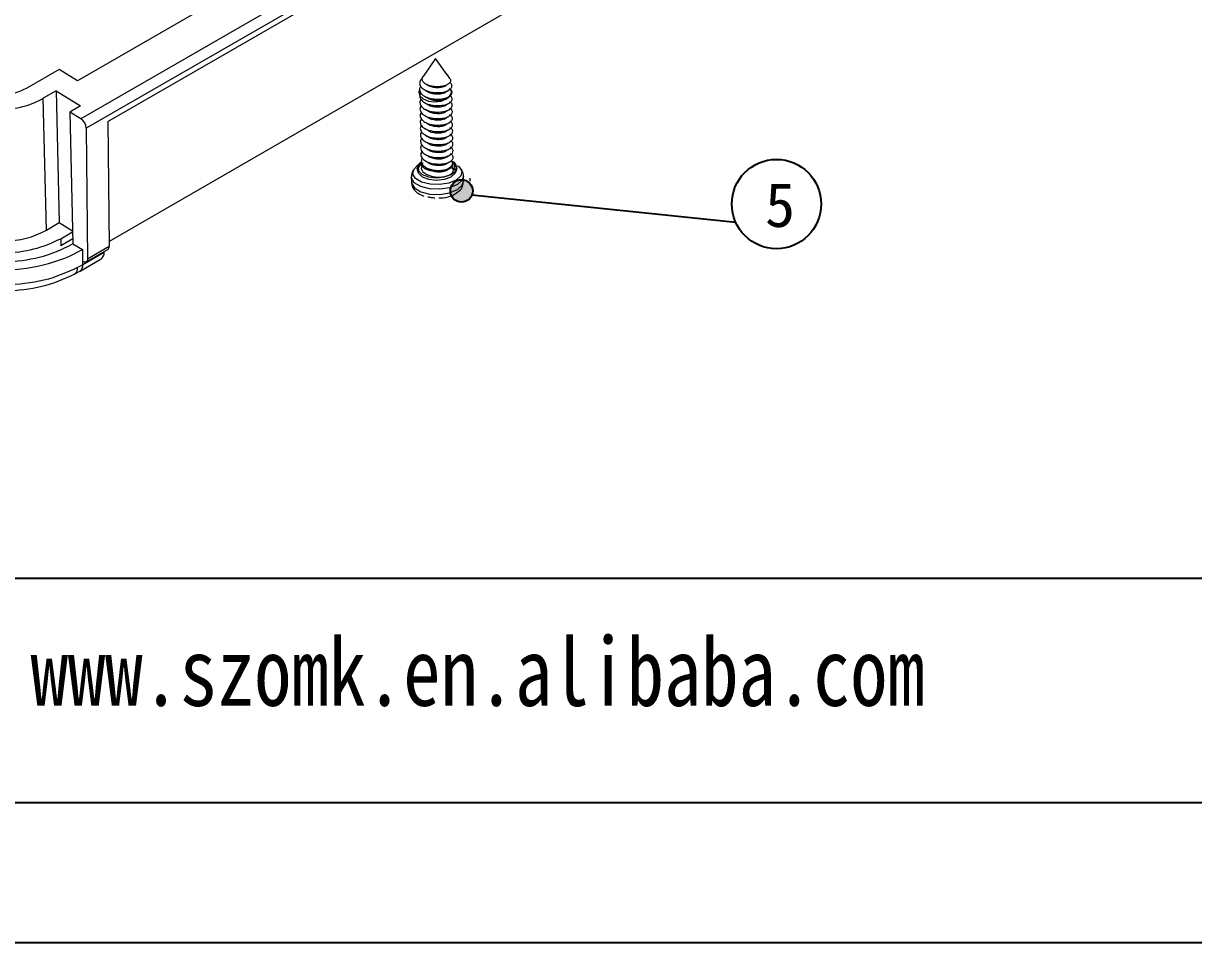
# Model space of a CAD drawing. Header units: inches. Extents: x 1153 to 3519, y 573 to 968.
# Drawn here: x 1277.5 to 1356.1, y 573 to 634.7 of the extents above; entities that cross this region are included whole.
import ezdxf

# ---------------------------------------------------------------- set-up
doc = ezdxf.new("R2010")
doc.units = ezdxf.units.IN
doc.layers.add('文字', color=81, linetype='Continuous')
doc.styles.get("Standard").update_dxf_attribs({"font": 'txt', "bigfont": 'gbcbig.shx'})
doc.styles.add('宋体', font='', dxfattribs={"width": 0.8, "height": 3.5})
doc.styles.get('宋体').set_extended_font_data('SimSun')

msp = doc.modelspace()

# ---------------------------------------------------------------- hatches: boundary and pattern name
h = msp.add_hatch(color=256)
h.dxf.hatch_style = 1
h.set_gradient(color1=(0, 255, 255), color2=(20, 255, 255), one_color=1, tint=0.54)
h.paths.add_polyline_path([(1307.692, 623.457, 1), (1306.192, 623.457, 1)])

# ---------------------------------------------------------------- linework, layer by layer
at = {"color": 7, "linetype": 'Continuous', "lineweight": 15}
for p, q in [((1310.493, 647.802), (1281.152, 630.85)), ((1314.789, 647.593), (1281.38, 628.291)), ((1315.142, 646.973), (1281.734, 627.671)), ((1283.19, 628.111), (1313.694, 645.735)), ((1312.073, 636.696), (1283.269, 620.054)), ((1305.184, 632.359), (1304.361, 631.139)), ((1305.979, 631.264), (1305.184, 632.359)), ((1279.916, 631.606), (1277.748, 630.354)), ((1281.152, 630.85), (1279.916, 631.606)), ((1305.979, 631.264), (1306.013, 631.186)), ((1306.158, 631.016), (1305.991, 631.246)), ((1304.565, 630.621), (1304.646, 630.571)), ((1279.708, 630.178), (1278.847, 629.681)), ((1279.064, 620.832), (1278.847, 629.681)), ((1279.708, 630.178), (1281.348, 629.174)), ((1279.708, 630.178), (1279.925, 621.329)), ((1281.348, 629.174), (1280.622, 628.755)), ((1281.38, 628.291), (1280.622, 628.755)), ((1280.622, 628.755), (1280.839, 619.906)), ((1283.19, 628.111), (1283.272, 619.742)), ((1281.734, 627.671), (1281.819, 618.903)), ((1304.225, 625.326), (1303.943, 625.115)), ((1306.268, 625.479), (1306.326, 625.443)), ((1306.276, 625.043), (1306.472, 624.921)), ((1306.326, 625.397), (1306.326, 625.443)), ((1306.465, 625.299), (1306.327, 625.396)), ((1306.466, 625.27), (1306.465, 625.299)), ((1306.472, 624.921), (1306.466, 625.27)), ((1306.612, 625.043), (1306.466, 625.27)), ((1303.571, 624.394), (1303.577, 624.045)), ((1306.539, 624.824), (1306.472, 624.921)), ((1307.076, 624.105), (1307.07, 624.454)), ((1307.52, 624.121), (1307.515, 624.31)), ((1279.064, 620.832), (1279.925, 621.329)), ((1279.925, 621.329), (1280.817, 620.783)), ((1280.017, 620.249), (1280.819, 620.712)), ((1280.017, 620.249), (1280.029, 619.766)), ((1280.831, 620.229), (1280.029, 619.766)), ((1280.839, 619.906), (1280.705, 619.828)), ((1280.839, 619.906), (1281.471, 619.519)), ((1281.471, 619.519), (1281.479, 618.721)), ((1281.725, 618.687), (1283.178, 619.526)), ((1281.819, 618.903), (1283.272, 619.742)), ((1281.316, 618.07), (1282.747, 618.897)), ((1281.479, 618.721), (1281.485, 618.718)), ((1282.934, 619.328), (1281.503, 618.502)), ((1282.934, 619.328), (1282.933, 619.385)), ((1281.013, 617.904), (1281.347, 618.091)), ((1281.503, 618.502), (1281.153, 618.306))]:
    msp.add_line(p, q, dxfattribs=at)
at = {"color": 4}
msp.add_line((1307.642, 623.188), (1325.359, 621.354), dxfattribs=at)
at = {"color": 8, "linetype": 'Continuous', "lineweight": 15}
msp.add_line((1281.503, 618.502), (1281.498, 618.71), dxfattribs=at)
for p, q in [((1363.602, 597.412), (1167.368, 597.412)), ((1167.368, 582.363), (1702.213, 582.363)), ((1152.911, 572.957), (1711.619, 572.957)), ((1152.911, 572.957), (1411.572, 572.957))]:
    msp.add_line(p, q)
at = {"color": 7, "linetype": 'Continuous', "lineweight": 15, "flags": 128}
for points in [[(1304.108, 630.248), (1304.073, 630.102), (1304.145, 629.851), (1304.374, 629.639)], [(1304.374, 629.639), (1304.724, 629.498), (1305.142, 629.448), (1305.565, 629.497), (1305.928, 629.638), (1306.177, 629.85), (1306.272, 630.1), (1306.225, 630.307)], [(1306.891, 624.466), (1306.584, 624.185), (1306.083, 623.981), (1305.466, 623.883), (1304.826, 623.908), (1304.26, 624.051), (1303.855, 624.291), (1303.673, 624.59), (1303.741, 624.905), (1303.943, 625.115)], [(1304.225, 625.326), (1304.213, 625.317), (1304.021, 625.066), (1304.053, 624.801), (1304.303, 624.569), (1304.727, 624.408), (1305.252, 624.348), (1305.788, 624.399), (1306.241, 624.551), (1306.532, 624.779), (1306.612, 625.043), (1306.612, 625.043)], [(1304.301, 625.675), (1304.267, 625.64), (1304.221, 625.4), (1304.342, 625.178), (1304.606, 624.994), (1304.986, 624.87), (1305.399, 624.828), (1305.81, 624.865), (1306.143, 624.973), (1306.341, 625.128), (1306.387, 625.31), (1306.268, 625.479), (1306.268, 625.479)], [(1306.674, 625.162), (1306.776, 625.08), (1306.959, 624.78), (1306.891, 624.466)], [(1303.577, 624.045), (1303.584, 623.974), (1303.777, 623.656), (1304.207, 623.402), (1304.807, 623.25), (1305.486, 623.224), (1306.14, 623.327), (1306.671, 623.545), (1306.997, 623.842), (1307.076, 624.105)], [(1281.819, 618.903), (1281.813, 618.83), (1281.795, 618.768), (1281.764, 618.719), (1281.723, 618.686), (1281.673, 618.668), (1281.615, 618.668), (1281.551, 618.685), (1281.485, 618.718)], [(1280.955, 617.872), (1280.987, 617.887), (1281.013, 617.904)], [(1281.282, 618.053), (1281.314, 618.069), (1281.316, 618.07)]]:
    msp.add_lwpolyline(points, dxfattribs=at)
at = {"color": 8, "linetype": 'Continuous', "lineweight": 15, "flags": 128}
for points in [[(1306.398, 625.419), (1306.545, 625.255), (1306.632, 624.952), (1306.517, 624.648), (1306.216, 624.391), (1305.775, 624.22), (1305.262, 624.16), (1304.754, 624.22), (1304.33, 624.392), (1304.053, 624.65), (1303.965, 624.953), (1304.081, 625.256), (1304.185, 625.371)], [(1306.387, 625.434), (1306.387, 625.407), (1306.292, 625.157), (1306.044, 624.945), (1305.68, 624.803), (1305.257, 624.754), (1304.839, 624.804), (1304.489, 624.946), (1304.26, 625.158), (1304.188, 625.38)], [(1304.308, 625.239), (1304.274, 625.204), (1304.229, 624.964), (1304.349, 624.742), (1304.614, 624.558), (1304.994, 624.434), (1305.406, 624.392), (1305.817, 624.429), (1306.15, 624.537), (1306.349, 624.692), (1306.395, 624.874), (1306.276, 625.043), (1306.276, 625.043)], [(1307.07, 624.453), (1306.991, 624.191), (1306.665, 623.893), (1306.134, 623.676), (1305.48, 623.573), (1304.801, 623.599), (1304.201, 623.751), (1303.771, 624.005), (1303.578, 624.323), (1303.571, 624.391)]]:
    msp.add_lwpolyline(points, dxfattribs=at)
at = {"color": 4}
for centre, radius in [((1328.099, 622.576), 3), ((1306.942, 623.457), 0.75)]:
    msp.add_circle(centre, radius, dxfattribs=at)
at = {"color": 7, "linetype": 'Continuous', "lineweight": 15}
for centre, radius, start, end in [((1280.929, 627.622), 0.807, 3.47453, 55.95724), ((1306.191, 624.971), 0.427, 9.72584, 50.11983), ((1283.04, 619.715), 0.234, 306.34402, 6.76784), ((1282.474, 619.271), 0.463, 306.06031, 7.05436)]:
    msp.add_arc(centre, radius, start, end, dxfattribs=at)
at = {"color": 8, "linetype": 'Continuous', "lineweight": 15}
for centre, radius, start, end in [((1280.684, 618.244), 0.473, 314.07299, 7.57665), ((1281.03, 618.45), 0.476, 306.94329, 6.17139)]:
    msp.add_arc(centre, radius, start, end, dxfattribs=at)
at = {"color": 7, "linetype": 'Continuous', "lineweight": 15}
msp.add_ellipse((1275.981, 622.887), major_axis=(7.998, 0.196), ratio=0.593846, start_param=4.670126, end_param=5.454456, dxfattribs=at)
for points, knots in [([(1306.013, 631.186), (1306.013, 631.192), (1306.012, 631.204), (1306.009, 631.224), (1305.993, 631.236), (1305.986, 631.242)], [0, 0, 0, 0, 0.308655, 0.676693, 1, 1, 1, 1]), ([(1304.217, 630.469), (1304.205, 630.458), (1304.122, 630.376), (1304.119, 630.194), (1304.232, 629.967), (1304.509, 629.778), (1304.89, 629.652), (1305.323, 629.611), (1305.741, 629.648), (1306.078, 629.758), (1306.289, 629.924), (1306.327, 630.103), (1306.256, 630.246), (1306.139, 630.299), (1306.114, 630.311)], [0, 0, 0, 0, 0.015427, 0.112987, 0.208036, 0.303087, 0.400648, 0.494328, 0.591036, 0.687744, 0.781424, 0.878983, 0.974033, 1, 1, 1, 1]), ([(1304.152, 630.82), (1304.137, 630.748), (1304.108, 630.606), (1304.239, 630.396), (1304.5, 630.214), (1304.883, 630.088), (1305.316, 630.047), (1305.734, 630.084), (1306.071, 630.194), (1306.281, 630.36), (1306.32, 630.539), (1306.249, 630.682), (1306.131, 630.735), (1306.106, 630.747)], [0, 0, 0, 0, 0.090386, 0.17801, 0.276664, 0.377924, 0.475156, 0.57553, 0.675906, 0.773137, 0.874395, 0.973048, 1, 1, 1, 1]), ([(1304.308, 631.012), (1304.255, 630.96), (1304.193, 630.899), (1304.158, 630.83), (1304.152, 630.82)], [0, 0, 0, 0, 0.8456703, 1, 1, 1, 1]), ([(1306.148, 631.009), (1306.165, 630.991), (1306.225, 630.926), (1306.209, 630.803), (1306.102, 630.66), (1305.888, 630.541), (1305.602, 630.468), (1305.277, 630.446), (1304.951, 630.476), (1304.662, 630.562), (1304.441, 630.69), (1304.314, 630.844), (1304.285, 631.001), (1304.343, 631.095), (1304.368, 631.134)], [0, 0, 0, 0, 0.03755, 0.1311457, 0.2242128, 0.3173153, 0.4081996, 0.4983402, 0.5885161, 0.6766845, 0.7639022, 0.8511501, 0.9366021, 1, 1, 1, 1]), ([(1304.652, 630.575), (1304.664, 630.566), (1304.741, 630.507), (1304.968, 630.44), (1305.283, 630.402), (1305.569, 630.415), (1305.699, 630.461), (1305.749, 630.478)], [0, 0, 0, 0, 0.046431, 0.312204, 0.567304, 0.830738, 1, 1, 1, 1]), ([(1305.738, 630.466), (1305.788, 630.492), (1305.845, 630.523), (1305.907, 630.559), (1305.916, 630.565)], [0, 0, 0, 0, 0.85922, 1, 1, 1, 1]), ([(1277.748, 630.354), (1277.487, 630.233), (1276.966, 629.991), (1275.967, 629.83), (1274.937, 629.855), (1274.231, 629.853), (1273.877, 629.851)], [0, 0, 0, 0, 0.239573, 0.47803, 0.738623, 1, 1, 1, 1]), ([(1275.632, 628.9), (1276.138, 628.929), (1277.15, 628.988), (1278.221, 629.343), (1278.723, 629.614), (1278.847, 629.681)], [0, 0, 0, 0, 0.429257, 0.858513, 1, 1, 1, 1]), ([(1304.226, 630.035), (1304.214, 630.023), (1304.13, 629.941), (1304.126, 629.758), (1304.24, 629.531), (1304.516, 629.342), (1304.897, 629.216), (1305.331, 629.175), (1305.749, 629.212), (1306.086, 629.322), (1306.296, 629.488), (1306.335, 629.667), (1306.264, 629.81), (1306.146, 629.863), (1306.121, 629.875)], [0, 0, 0, 0, 0.016209, 0.113691, 0.208666, 0.303641, 0.401124, 0.49473, 0.591361, 0.687993, 0.781598, 0.879079, 0.974053, 1, 1, 1, 1]), ([(1304.447, 630.262), (1304.482, 630.241), (1304.551, 630.198), (1304.619, 630.156), (1304.653, 630.135)], [0, 0, 0, 0, 0.500085, 1, 1, 1, 1]), ([(1304.454, 629.826), (1304.489, 629.805), (1304.559, 629.762), (1304.627, 629.72), (1304.661, 629.699)], [0, 0, 0, 0, 0.500058, 1, 1, 1, 1]), ([(1304.66, 630.139), (1304.671, 630.13), (1304.748, 630.071), (1304.975, 630.004), (1305.291, 629.966), (1305.576, 629.979), (1305.706, 630.025), (1305.757, 630.043)], [0, 0, 0, 0, 0.046431, 0.3122034, 0.5673033, 0.8307386, 1, 1, 1, 1]), ([(1304.667, 629.703), (1304.679, 629.694), (1304.756, 629.635), (1304.983, 629.568), (1305.298, 629.53), (1305.584, 629.543), (1305.714, 629.589), (1305.764, 629.607)], [0, 0, 0, 0, 0.046431, 0.312204, 0.567304, 0.830738, 1, 1, 1, 1]), ([(1305.746, 630.03), (1305.796, 630.057), (1305.897, 630.112), (1306.005, 630.176), (1306.06, 630.208)], [0, 0, 0, 0, 0.493488, 1, 1, 1, 1]), ([(1305.753, 629.594), (1305.803, 629.621), (1305.904, 629.676), (1306.012, 629.74), (1306.067, 629.772)], [0, 0, 0, 0, 0.493477, 1, 1, 1, 1]), ([(1304.233, 629.599), (1304.221, 629.587), (1304.138, 629.505), (1304.134, 629.322), (1304.247, 629.095), (1304.524, 628.906), (1304.905, 628.78), (1305.338, 628.739), (1305.756, 628.776), (1306.093, 628.886), (1306.304, 629.052), (1306.342, 629.231), (1306.271, 629.374), (1306.154, 629.427), (1306.129, 629.439)], [0, 0, 0, 0, 0.01621, 0.113692, 0.208666, 0.303641, 0.401124, 0.49473, 0.591361, 0.687993, 0.781598, 0.87908, 0.974053, 1, 1, 1, 1]), ([(1304.241, 629.163), (1304.229, 629.151), (1304.145, 629.069), (1304.141, 628.886), (1304.255, 628.659), (1304.531, 628.47), (1304.912, 628.345), (1305.346, 628.303), (1305.764, 628.34), (1306.101, 628.45), (1306.311, 628.616), (1306.35, 628.795), (1306.279, 628.938), (1306.161, 628.991), (1306.136, 629.003)], [0, 0, 0, 0, 0.016209, 0.113691, 0.208665, 0.303641, 0.401124, 0.49473, 0.591361, 0.687993, 0.781597, 0.879079, 0.974053, 1, 1, 1, 1]), ([(1304.462, 629.39), (1304.497, 629.369), (1304.566, 629.326), (1304.634, 629.284), (1304.668, 629.263)], [0, 0, 0, 0, 0.500085, 1, 1, 1, 1]), ([(1304.469, 628.954), (1304.504, 628.933), (1304.574, 628.89), (1304.642, 628.848), (1304.676, 628.827)], [0, 0, 0, 0, 0.500058, 1, 1, 1, 1]), ([(1304.675, 629.267), (1304.686, 629.258), (1304.763, 629.199), (1304.99, 629.132), (1305.306, 629.094), (1305.591, 629.107), (1305.721, 629.153), (1305.772, 629.171)], [0, 0, 0, 0, 0.046431, 0.312203, 0.567303, 0.830737, 1, 1, 1, 1]), ([(1305.761, 629.158), (1305.811, 629.185), (1305.912, 629.24), (1306.02, 629.304), (1306.075, 629.336)], [0, 0, 0, 0, 0.493488, 1, 1, 1, 1]), ([(1305.768, 628.722), (1305.818, 628.749), (1305.919, 628.804), (1306.027, 628.868), (1306.082, 628.9)], [0, 0, 0, 0, 0.493477, 1, 1, 1, 1]), ([(1304.248, 628.727), (1304.236, 628.715), (1304.153, 628.633), (1304.148, 628.45), (1304.262, 628.223), (1304.539, 628.034), (1304.92, 627.909), (1305.353, 627.867), (1305.771, 627.904), (1306.108, 628.014), (1306.319, 628.18), (1306.357, 628.359), (1306.286, 628.502), (1306.169, 628.555), (1306.143, 628.567)], [0, 0, 0, 0, 0.01621, 0.113692, 0.208666, 0.303641, 0.401124, 0.49473, 0.591361, 0.687993, 0.781598, 0.87908, 0.974053, 1, 1, 1, 1]), ([(1304.256, 628.291), (1304.244, 628.279), (1304.16, 628.197), (1304.156, 628.014), (1304.27, 627.787), (1304.546, 627.598), (1304.927, 627.473), (1305.361, 627.431), (1305.779, 627.468), (1306.116, 627.578), (1306.326, 627.744), (1306.365, 627.923), (1306.294, 628.066), (1306.176, 628.119), (1306.151, 628.131)], [0, 0, 0, 0, 0.016209, 0.113691, 0.208665, 0.303641, 0.401124, 0.49473, 0.591361, 0.687992, 0.781597, 0.879079, 0.974053, 1, 1, 1, 1]), ([(1304.477, 628.519), (1304.511, 628.497), (1304.581, 628.454), (1304.649, 628.412), (1304.683, 628.391)], [0, 0, 0, 0, 0.500058, 1, 1, 1, 1]), ([(1304.484, 628.083), (1304.519, 628.061), (1304.589, 628.018), (1304.657, 627.976), (1304.691, 627.956)], [0, 0, 0, 0, 0.500085, 1, 1, 1, 1]), ([(1304.682, 628.831), (1304.694, 628.822), (1304.771, 628.763), (1304.998, 628.696), (1305.313, 628.658), (1305.599, 628.671), (1305.729, 628.717), (1305.779, 628.735)], [0, 0, 0, 0, 0.046431, 0.312203, 0.567303, 0.830738, 1, 1, 1, 1]), ([(1304.69, 628.395), (1304.701, 628.386), (1304.778, 628.327), (1305.005, 628.26), (1305.321, 628.222), (1305.606, 628.236), (1305.736, 628.281), (1305.787, 628.299)], [0, 0, 0, 0, 0.046431, 0.312204, 0.567304, 0.830738, 1, 1, 1, 1]), ([(1305.776, 628.286), (1305.826, 628.313), (1305.927, 628.368), (1306.035, 628.432), (1306.09, 628.464)], [0, 0, 0, 0, 0.493488, 1, 1, 1, 1]), ([(1304.263, 627.855), (1304.251, 627.843), (1304.168, 627.761), (1304.163, 627.578), (1304.277, 627.351), (1304.554, 627.162), (1304.935, 627.037), (1305.368, 626.995), (1305.786, 627.032), (1306.123, 627.142), (1306.334, 627.308), (1306.372, 627.487), (1306.301, 627.63), (1306.184, 627.683), (1306.158, 627.695)], [0, 0, 0, 0, 0.016209, 0.113691, 0.208666, 0.303641, 0.401124, 0.49473, 0.591361, 0.687993, 0.781598, 0.87908, 0.974053, 1, 1, 1, 1]), ([(1304.271, 627.419), (1304.259, 627.407), (1304.175, 627.325), (1304.171, 627.142), (1304.285, 626.915), (1304.561, 626.726), (1304.942, 626.601), (1305.376, 626.559), (1305.794, 626.596), (1306.131, 626.706), (1306.341, 626.872), (1306.38, 627.051), (1306.309, 627.194), (1306.191, 627.247), (1306.166, 627.259)], [0, 0, 0, 0, 0.01621, 0.113692, 0.208666, 0.303641, 0.401124, 0.49473, 0.591361, 0.687992, 0.781597, 0.879079, 0.974053, 1, 1, 1, 1]), ([(1304.492, 627.647), (1304.526, 627.625), (1304.596, 627.582), (1304.664, 627.54), (1304.698, 627.52)], [0, 0, 0, 0, 0.500058, 1, 1, 1, 1]), ([(1304.697, 627.959), (1304.709, 627.95), (1304.786, 627.891), (1305.013, 627.824), (1305.328, 627.786), (1305.614, 627.8), (1305.744, 627.845), (1305.794, 627.863)], [0, 0, 0, 0, 0.04643, 0.312203, 0.567303, 0.830738, 1, 1, 1, 1]), ([(1304.705, 627.523), (1304.716, 627.514), (1304.793, 627.455), (1305.02, 627.388), (1305.336, 627.35), (1305.621, 627.364), (1305.751, 627.409), (1305.802, 627.427)], [0, 0, 0, 0, 0.046431, 0.312204, 0.567304, 0.830738, 1, 1, 1, 1]), ([(1305.783, 627.85), (1305.833, 627.877), (1305.934, 627.932), (1306.042, 627.996), (1306.097, 628.028)], [0, 0, 0, 0, 0.493488, 1, 1, 1, 1]), ([(1305.791, 627.414), (1305.841, 627.441), (1305.942, 627.496), (1306.05, 627.56), (1306.105, 627.592)], [0, 0, 0, 0, 0.493488, 1, 1, 1, 1]), ([(1304.278, 626.983), (1304.266, 626.971), (1304.183, 626.889), (1304.178, 626.706), (1304.292, 626.479), (1304.569, 626.29), (1304.95, 626.165), (1305.383, 626.123), (1305.801, 626.16), (1306.138, 626.27), (1306.349, 626.436), (1306.387, 626.615), (1306.316, 626.758), (1306.199, 626.811), (1306.173, 626.823)], [0, 0, 0, 0, 0.016209, 0.113691, 0.208666, 0.303641, 0.401124, 0.49473, 0.591361, 0.687993, 0.781598, 0.87908, 0.974053, 1, 1, 1, 1]), ([(1304.286, 626.547), (1304.274, 626.535), (1304.19, 626.453), (1304.186, 626.27), (1304.3, 626.043), (1304.576, 625.854), (1304.957, 625.729), (1305.391, 625.687), (1305.809, 625.724), (1306.146, 625.834), (1306.356, 626), (1306.395, 626.179), (1306.324, 626.322), (1306.206, 626.375), (1306.181, 626.387)], [0, 0, 0, 0, 0.01621, 0.113692, 0.208666, 0.303641, 0.401124, 0.49473, 0.591361, 0.687993, 0.781598, 0.87908, 0.974053, 1, 1, 1, 1]), ([(1304.499, 627.211), (1304.534, 627.189), (1304.604, 627.146), (1304.672, 627.104), (1304.706, 627.084)], [0, 0, 0, 0, 0.500085, 1, 1, 1, 1]), ([(1304.507, 626.775), (1304.541, 626.753), (1304.611, 626.71), (1304.679, 626.669), (1304.713, 626.648)], [0, 0, 0, 0, 0.500058, 1, 1, 1, 1]), ([(1304.712, 627.087), (1304.724, 627.078), (1304.801, 627.019), (1305.028, 626.952), (1305.343, 626.914), (1305.629, 626.928), (1305.759, 626.973), (1305.809, 626.991)], [0, 0, 0, 0, 0.046431, 0.3122034, 0.5673033, 0.8307386, 1, 1, 1, 1]), ([(1304.72, 626.651), (1304.731, 626.642), (1304.808, 626.583), (1305.035, 626.516), (1305.351, 626.478), (1305.636, 626.492), (1305.766, 626.537), (1305.817, 626.555)], [0, 0, 0, 0, 0.046431, 0.312204, 0.567304, 0.830738, 1, 1, 1, 1]), ([(1305.798, 626.978), (1305.848, 627.005), (1305.949, 627.06), (1306.057, 627.124), (1306.112, 627.156)], [0, 0, 0, 0, 0.493488, 1, 1, 1, 1]), ([(1305.806, 626.542), (1305.856, 626.569), (1305.957, 626.624), (1306.065, 626.688), (1306.12, 626.72)], [0, 0, 0, 0, 0.493477, 1, 1, 1, 1]), ([(1304.293, 626.111), (1304.281, 626.099), (1304.198, 626.017), (1304.193, 625.834), (1304.307, 625.608), (1304.584, 625.418), (1304.965, 625.293), (1305.398, 625.251), (1305.816, 625.288), (1306.153, 625.398), (1306.364, 625.564), (1306.402, 625.743), (1306.331, 625.886), (1306.214, 625.939), (1306.188, 625.951)], [0, 0, 0, 0, 0.016209, 0.113691, 0.208665, 0.303641, 0.401124, 0.49473, 0.591361, 0.687993, 0.781597, 0.879079, 0.974053, 1, 1, 1, 1]), ([(1304.514, 626.339), (1304.549, 626.317), (1304.619, 626.274), (1304.687, 626.233), (1304.721, 626.212)], [0, 0, 0, 0, 0.500085, 1, 1, 1, 1]), ([(1304.522, 625.903), (1304.556, 625.881), (1304.626, 625.838), (1304.694, 625.797), (1304.728, 625.776)], [0, 0, 0, 0, 0.500058, 1, 1, 1, 1]), ([(1304.727, 626.215), (1304.739, 626.206), (1304.816, 626.147), (1305.043, 626.08), (1305.358, 626.042), (1305.644, 626.056), (1305.774, 626.101), (1305.824, 626.119)], [0, 0, 0, 0, 0.046431, 0.312203, 0.567303, 0.830737, 1, 1, 1, 1]), ([(1304.735, 625.779), (1304.746, 625.77), (1304.823, 625.711), (1305.05, 625.644), (1305.366, 625.606), (1305.651, 625.62), (1305.781, 625.665), (1305.832, 625.683)], [0, 0, 0, 0, 0.046431, 0.312204, 0.567303, 0.830738, 1, 1, 1, 1]), ([(1305.813, 626.106), (1305.863, 626.133), (1305.964, 626.188), (1306.072, 626.252), (1306.127, 626.285)], [0, 0, 0, 0, 0.493488, 1, 1, 1, 1]), ([(1305.821, 625.67), (1305.871, 625.697), (1305.972, 625.752), (1306.08, 625.816), (1306.135, 625.849)], [0, 0, 0, 0, 0.493477, 1, 1, 1, 1]), ([(1304.368, 625.331), (1304.347, 625.321), (1304.195, 625.251), (1304.045, 625.076), (1304.032, 624.911), (1304.026, 624.837)], [0, 0, 0, 0, 0.080036, 0.585514, 1, 1, 1, 1]), ([(1304.186, 625.377), (1304.186, 625.372), (1304.188, 625.356), (1304.19, 625.36), (1304.191, 625.363)], [0, 0, 0, 0, 0.300791, 1, 1, 1, 1]), ([(1304.529, 625.467), (1304.564, 625.445), (1304.634, 625.403), (1304.702, 625.361), (1304.736, 625.34)], [0, 0, 0, 0, 0.500058, 1, 1, 1, 1]), ([(1304.537, 625.031), (1304.571, 625.009), (1304.641, 624.967), (1304.709, 624.925), (1304.743, 624.904)], [0, 0, 0, 0, 0.500085, 1, 1, 1, 1]), ([(1304.742, 625.343), (1304.754, 625.334), (1304.831, 625.275), (1305.058, 625.208), (1305.373, 625.17), (1305.659, 625.184), (1305.789, 625.229), (1305.839, 625.247)], [0, 0, 0, 0, 0.046431, 0.312203, 0.567303, 0.830737, 1, 1, 1, 1]), ([(1305.828, 625.234), (1305.878, 625.261), (1305.979, 625.316), (1306.087, 625.38), (1306.142, 625.413)], [0, 0, 0, 0, 0.493488, 1, 1, 1, 1]), ([(1305.836, 624.798), (1305.886, 624.825), (1305.987, 624.88), (1306.095, 624.944), (1306.15, 624.977)], [0, 0, 0, 0, 0.493488, 1, 1, 1, 1]), ([(1306.393, 625.402), (1306.39, 625.414), (1306.387, 625.427), (1306.387, 625.434), (1306.387, 625.434)], [0, 0, 0, 0, 0.9703657, 1, 1, 1, 1]), ([(1307.068, 624.453), (1307.069, 624.456), (1307.094, 624.581), (1306.981, 624.822), (1306.861, 625.029), (1306.76, 625.095), (1306.758, 625.096)], [0, 0, 0, 0, 0.013412, 0.518268, 0.992057, 1, 1, 1, 1]), ([(1303.704, 624.857), (1303.646, 624.752), (1303.564, 624.605), (1303.584, 624.44), (1303.59, 624.391)], [0, 0, 0, 0, 0.704191, 1, 1, 1, 1]), ([(1304.75, 624.907), (1304.761, 624.898), (1304.838, 624.839), (1305.065, 624.772), (1305.381, 624.734), (1305.666, 624.748), (1305.796, 624.793), (1305.847, 624.811)], [0, 0, 0, 0, 0.04643, 0.312203, 0.567303, 0.830738, 1, 1, 1, 1]), ([(1303.596, 624.042), (1303.595, 623.972), (1303.593, 623.785), (1303.761, 623.512), (1304.029, 623.262), (1304.287, 623.162), (1304.419, 623.112)], [0, 0, 0, 0, 0.1562336, 0.4198859, 0.7036931, 1, 1, 1, 1]), ([(1305.412, 622.982), (1305.521, 622.984), (1305.847, 622.988), (1306.317, 623.119), (1306.583, 623.308), (1306.701, 623.393)], [0, 0, 0, 0, 0.218983, 0.652057, 1, 1, 1, 1]), ([(1306.701, 623.393), (1306.725, 623.407), (1306.87, 623.493), (1307.026, 623.732), (1307.057, 623.978), (1307.071, 624.088)], [0, 0, 0, 0, 0.097238, 0.595144, 1, 1, 1, 1]), ([(1275.812, 619.276), (1276.198, 619.29), (1277.266, 619.326), (1278.754, 619.652), (1279.657, 620.078), (1280.017, 620.249)], [0, 0, 0, 0, 0.25332, 0.701593, 1, 1, 1, 1]), ([(1275.849, 620.051), (1276.355, 620.08), (1277.367, 620.139), (1278.438, 620.494), (1278.94, 620.765), (1279.064, 620.832)], [0, 0, 0, 0, 0.429257, 0.858513, 1, 1, 1, 1]), ([(1275.785, 618.682), (1276.237, 618.698), (1277.483, 618.741), (1279.225, 619.123), (1280.279, 619.626), (1280.705, 619.828)], [0, 0, 0, 0, 0.25333, 0.698755, 1, 1, 1, 1]), ([(1276.264, 616.727), (1277.118, 616.792), (1278.83, 616.921), (1280.261, 617.561), (1280.978, 617.882)], [0, 0, 0, 0, 0.498502, 1, 1, 1, 1]), ([(1281.153, 618.306), (1280.424, 617.98), (1278.958, 617.322), (1277.176, 617.184), (1276.279, 617.114)], [0, 0, 0, 0, 0.49672, 1, 1, 1, 1])]:
    msp.add_open_spline(points, degree=3, knots=knots, dxfattribs=at)
msp.add_open_spline([(1305.156, 622.973), (1305.077, 622.981), (1304.918, 622.996), (1304.759, 623.025), (1304.679, 623.039)], degree=3, dxfattribs=at)

# ---------------------------------------------------------------- texts
at = {"insert": (1327.334, 624.008), "char_height": 2.96954, "width": 1687.73996, "attachment_point": 1}
msp.add_mtext('{\\fSimHei|b0|i0|c134|p49;5}', dxfattribs=at)
at = {"layer": '文字', "color": 0, "insert": (1278, 593.463), "char_height": 4.59842, "width": 80.78975, "attachment_point": 1, "style": '宋体'}
msp.add_mtext('www.szomk.en.alibaba.com', dxfattribs=at)

doc.saveas('drawing.dxf')
